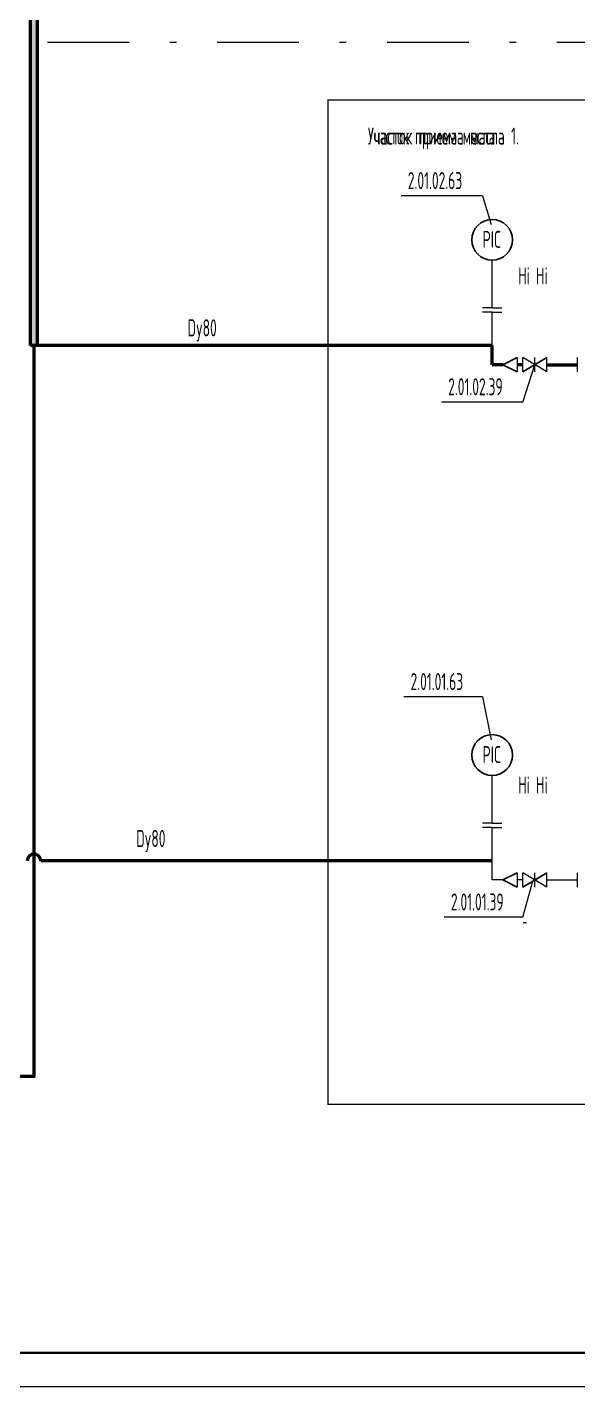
# Model space of a CAD drawing. Header units: millimetres. Extents: x -2281 to 5887, y 0 to 4166.
# Drawn here: x 1166.9 to 1247.8, y 0 to 199.8 of the extents above; entities that cross this region are included whole.
import ezdxf

# ---------------------------------------------------------------- set-up
doc = ezdxf.new("R2010")
doc.units = ezdxf.units.MM
for name, pattern in [('K5LT32776', [0]), ('K5LT32777', [0]), ('K5LT32781', [0]), ('K5LT32782', [0]), ('K5LT32783', [0]), ('K5LT32784', [0]), ('K5LT32791', [24.957505, 11.9988, -5.9994, 0.959904, -5.9994]), ('K5LT32792', [0]), ('K5LT32793', [0]), ('K5LT32795', [0]), ('K5LT32796', [0]), ('K5LT32797', [0]), ('K5LT32800', [24.957505, 11.9988, -5.9994, 0.959904, -5.9994]), ('K5LT32808', [0]), ('K5LT_BASIC', [0]), ('K5LT_THIN', [0])]:
    doc.linetypes.add(name, pattern=pattern)
doc.layers.add('Системный слой', color=7, linetype='Continuous')
doc.styles.add('KTEXTSTYLE', font='GOST_AU.SHX', dxfattribs={"width": 0.96, "height": 5})

# ---------------------------------------------------------------- blocks, each defined once
blk = doc.blocks.new('U809')
at = {"layer": 'Системный слой', "color": 7, "linetype": 'K5LT_THIN', "lineweight": 13}
for q in [(1241.46, 150.2), (1227.72, 144.71)]:
    blk.add_line((1239.71, 144.71), q, dxfattribs=at)
at = {"layer": 'Системный слой', "color": 7, "insert": (1228.72, 148.21), "char_height": 2.5, "attachment_point": 1, "style": 'KTEXTSTYLE'}
blk.add_mtext('\\H3.5;\\W0.965;\\Q15;\\Q0;\\W0.715;\\H2.50;2.01.02.39', dxfattribs=at)
blk = doc.blocks.new('U810')
at = {"layer": 'Системный слой', "color": 7, "linetype": 'K5LT_THIN', "lineweight": 13}
for q in [(1221.79, 175), (1235.06, 170.8)]:
    blk.add_line((1233.78, 175), q, dxfattribs=at)
at = {"layer": 'Системный слой', "color": 7, "insert": (1222.79, 178.5), "char_height": 2.5, "attachment_point": 1, "style": 'KTEXTSTYLE'}
blk.add_mtext('\\H3.5;\\W0.965;\\Q15;\\Q0;\\W0.715;\\H2.50;2.01.02.63', dxfattribs=at)
blk = doc.blocks.new('U820')
at = {"layer": 'Системный слой', "color": 7, "linetype": 'K5LT_THIN', "lineweight": 13}
for q in [(1241.17, 74.3), (1228.12, 69)]:
    blk.add_line((1239.71, 69), q, dxfattribs=at)
at = {"layer": 'Системный слой', "color": 7, "insert": (1229.12, 72.5), "char_height": 2.5, "attachment_point": 1, "style": 'KTEXTSTYLE'}
blk.add_mtext('\\H3.5;\\W0.965;\\Q15;\\Q0;\\W0.715;\\H2.50;2.01.01.39', dxfattribs=at)
blk = doc.blocks.new('U823')
at = {"layer": 'Системный слой', "color": 7, "linetype": 'K5LT_THIN', "lineweight": 13}
for q in [(1222.19, 101.38), (1235.06, 95.09)]:
    blk.add_line((1233.78, 101.38), q, dxfattribs=at)
at = {"layer": 'Системный слой', "color": 7, "insert": (1223.19, 104.88), "char_height": 2.5, "attachment_point": 1, "style": 'KTEXTSTYLE'}
blk.add_mtext('\\H3.5;\\W0.965;\\Q15;\\Q0;\\W0.715;\\H2.50;2.01.01.63', dxfattribs=at)
blk = doc.blocks.new('U902')
at = {"layer": 'Системный слой', "color": 7, "linetype": 'K5LT_THIN', "lineweight": 13}
for q in [(1241.46, 150.2), (1227.72, 144.71)]:
    blk.add_line((1239.71, 144.71), q, dxfattribs=at)
at = {"layer": 'Системный слой', "color": 7, "insert": (1228.72, 148.21), "char_height": 2.5, "attachment_point": 1, "style": 'KTEXTSTYLE'}
blk.add_mtext('\\H3.5;\\W0.965;\\Q15;\\Q0;\\W0.715;\\H2.50;2.01.02.39', dxfattribs=at)
blk = doc.blocks.new('U903')
at = {"layer": 'Системный слой', "color": 7, "linetype": 'K5LT_THIN', "lineweight": 13}
for q in [(1221.79, 175), (1235.06, 170.8)]:
    blk.add_line((1233.78, 175), q, dxfattribs=at)
at = {"layer": 'Системный слой', "color": 7, "insert": (1222.79, 178.5), "char_height": 2.5, "attachment_point": 1, "style": 'KTEXTSTYLE'}
blk.add_mtext('\\H3.5;\\W0.965;\\Q15;\\Q0;\\W0.715;\\H2.50;2.01.02.63', dxfattribs=at)
blk = doc.blocks.new('U913')
at = {"layer": 'Системный слой', "color": 7, "linetype": 'K5LT_THIN', "lineweight": 13}
for q in [(1241.17, 74.3), (1228.12, 69)]:
    blk.add_line((1239.71, 69), q, dxfattribs=at)
at = {"layer": 'Системный слой', "color": 7, "insert": (1229.12, 72.5), "char_height": 2.5, "attachment_point": 1, "style": 'KTEXTSTYLE'}
blk.add_mtext('\\H3.5;\\W0.965;\\Q15;\\Q0;\\W0.715;\\H2.50;2.01.01.39', dxfattribs=at)
blk = doc.blocks.new('U916')
at = {"layer": 'Системный слой', "color": 7, "linetype": 'K5LT_THIN', "lineweight": 13}
for q in [(1222.19, 101.38), (1235.06, 95.09)]:
    blk.add_line((1233.78, 101.38), q, dxfattribs=at)
at = {"layer": 'Системный слой', "color": 7, "insert": (1223.19, 104.88), "char_height": 2.5, "attachment_point": 1, "style": 'KTEXTSTYLE'}
blk.add_mtext('\\H3.5;\\W0.965;\\Q15;\\Q0;\\W0.715;\\H2.50;2.01.01.63', dxfattribs=at)

msp = doc.modelspace()

# ---------------------------------------------------------------- hatches: boundary and pattern name
at = {"layer": 'Системный слой', "true_color": 0xcc99ff}
h = msp.add_hatch(color=191, dxfattribs=at)
h.paths.add_polyline_path([(1168.35503, 197.55695), (1168.35504, 222.17715), (1168.24054, 222.23284), (1168.11998, 222.27375), (1167.99523, 222.29923), (1167.86828, 222.30888), (1167.74112, 222.30255), (1167.61575, 222.28033), (1167.49416, 222.24258), (1167.37825, 222.1899), (1167.35504, 222.17714), (1167.35504, 197.55695)])
h.paths.add_polyline_path([(1168.35504, 222.17715), (1168.35505, 341.20807), (1168.24147, 341.2656), (1168.12158, 341.30845), (1167.99726, 341.33594), (1167.87048, 341.34764), (1167.74324, 341.34335), (1167.61753, 341.32316), (1167.49534, 341.28738), (1167.3786, 341.23657), (1167.35505, 341.22412), (1167.35504, 222.17714), (1167.46953, 222.23284), (1167.5901, 222.27375), (1167.71484, 222.29923), (1167.8418, 222.30888), (1167.96896, 222.30255), (1168.09433, 222.28033), (1168.21592, 222.24259), (1168.33183, 222.1899)])
h.paths.add_polyline_path([(1167.35505, 354.30127), (1167.35505, 341.22412), (1167.47042, 341.27798), (1167.59162, 341.31696), (1167.71676, 341.34044), (1167.84385, 341.34806), (1167.97089, 341.3397), (1168.09589, 341.31549), (1168.21687, 341.2758), (1168.33192, 341.22127), (1168.35505, 341.20807), (1168.35507, 461.42428), (1168.24149, 461.48181), (1168.1216, 461.52467), (1167.99728, 461.55216), (1167.8705, 461.56385), (1167.74325, 461.55958), (1167.61754, 461.53939), (1167.49536, 461.50361), (1167.37861, 461.4528), (1167.35506, 461.44034)])
h.paths.add_polyline_path([(1167.35506, 472.73201), (1167.35506, 461.44034), (1167.47043, 461.4942), (1167.59163, 461.53318), (1167.71677, 461.55666), (1167.84386, 461.56428), (1167.9709, 461.55592), (1168.0959, 461.5317), (1168.21688, 461.49202), (1168.33193, 461.43748), (1168.35507, 461.42428), (1168.35507, 472.73201)])
msp.add_hatch(color=191, dxfattribs=at).paths.add_polyline_path([(1168.35503, 153.00093), (1168.35503, 197.55695), (1167.35504, 197.55695), (1167.35504, 153.00093)])

# ---------------------------------------------------------------- linework, layer by layer
at = {"color": 5, "linetype": 'K5LT_BASIC', "lineweight": 35, "true_color": 0x0000ff}
msp.add_line((1677, 5), (861, 5), dxfattribs=at)
at = {"color": 7, "linetype": 'K5LT_THIN', "lineweight": 13}
msp.add_line((1682, 0), (841, 0), dxfattribs=at)
at = {"layer": 'Системный слой', "color": 200, "linetype": 'K5LT32784', "lineweight": 50, "true_color": 0xbf00ff}
for p, q in [((1167.35504, 153.00093), (1167.35506, 472.73201)), ((1168.35503, 153.00093), (1168.35507, 472.73201))]:
    msp.add_line(p, q, dxfattribs=at)
at = {"layer": 'Системный слой', "color": 211, "linetype": 'K5LT32791', "lineweight": 18, "true_color": 0xff7fff}
msp.add_line((1306.60495, 197.55695), (992.78034, 197.55695), dxfattribs=at)
msp.add_line((1306.60495, 197.55695), (992.78034, 197.55695), dxfattribs=at)
at = {"layer": 'Системный слой', "color": 7, "linetype": 'K5LT32776', "lineweight": 18}
for p, q in [((1235.18193, 158.54802), (1235.18193, 165.54802)), ((1235.18193, 158.54802), (1235.18193, 165.54802)), ((1235.18193, 158.54802), (1233.78193, 158.54802)), ((1235.18193, 158.54802), (1233.78193, 158.54802)), ((1235.18193, 157.90093), (1233.78193, 157.90093)), ((1235.18193, 157.90093), (1233.78193, 157.90093)), ((1235.18193, 158.54802), (1236.58193, 158.54802)), ((1235.18193, 158.54802), (1236.58193, 158.54802)), ((1235.18193, 153.00093), (1235.18193, 157.90093)), ((1235.18193, 157.90093), (1236.58193, 157.90093)), ((1235.18193, 153.00093), (1235.18193, 157.90093)), ((1235.18193, 157.90093), (1236.58193, 157.90093)), ((1235.18193, 82.83505), (1235.18193, 89.83505)), ((1235.18193, 82.83505), (1235.18193, 89.83505)), ((1235.18193, 82.83505), (1233.78193, 82.83505)), ((1235.18193, 82.83505), (1233.78193, 82.83505)), ((1235.18193, 82.18796), (1233.78193, 82.18796)), ((1235.18193, 82.18796), (1233.78193, 82.18796)), ((1235.18193, 82.83505), (1236.58193, 82.83505)), ((1235.18193, 82.83505), (1236.58193, 82.83505)), ((1235.18193, 77.28796), (1235.18193, 82.18796)), ((1235.18193, 82.18796), (1236.58193, 82.18796)), ((1235.18193, 77.28796), (1235.18193, 82.18796)), ((1235.18193, 82.18796), (1236.58193, 82.18796))]:
    msp.add_line(p, q, dxfattribs=at)
at = {"layer": 'Системный слой', "color": 191, "linetype": 'K5LT32781', "lineweight": 50, "true_color": 0xbf7fff}
for p, q in [((1235.18193, 153.00093), (1167.35504, 153.00093)), ((1167.85504, 153.00093), (1167.85504, 75.28781)), ((1235.18193, 150.20093), (1235.18193, 153.00093)), ((1236.7299, 150.20093), (1235.18193, 150.20093)), ((1239.70816, 150.20093), (1238.85298, 150.20093)), ((1243.20816, 150.20093), (1247.73438, 150.20093)), ((1167.85504, 75.28781), (1167.85504, 45.64119)), ((1007.68296, 45.64134), (1168.00782, 45.64134))]:
    msp.add_line(p, q, dxfattribs=at)
at = {"layer": 'Системный слой', "color": 200, "linetype": 'K5LT32808', "lineweight": 35, "true_color": 0xbf00ff}
for p, q in [((1167.85504, 152.47022), (1167.85504, 78.96742)), ((1235.18193, 153.00093), (1174.67504, 153.00093)), ((1007.68296, 45.64134), (1168.00782, 45.64134))]:
    msp.add_line(p, q, dxfattribs=at)
at = {"layer": 'Системный слой', "color": 191, "linetype": 'K5LT32797', "lineweight": 35, "true_color": 0xbf7fff}
for p, q in [((1235.18193, 150.20093), (1235.18193, 153.00093)), ((1236.7299, 150.20093), (1235.18193, 150.20093))]:
    msp.add_line(p, q, dxfattribs=at)
at = {"layer": 'Системный слой', "color": 191, "linetype": 'K5LT32796', "lineweight": 25, "true_color": 0xbf7fff}
for p, q in [((1236.7299, 150.20093), (1238.85298, 151.25093)), ((1236.7299, 150.20093), (1238.85298, 151.25093)), ((1238.85298, 149.15093), (1236.7299, 150.20093)), ((1238.85298, 149.15093), (1236.7299, 150.20093)), ((1243.20816, 151.25093), (1239.70816, 149.15093)), ((1243.20816, 151.25093), (1239.70816, 149.15093)), ((1236.7299, 74.48796), (1238.85298, 75.53796)), ((1236.7299, 74.48796), (1238.85298, 75.53796)), ((1238.85298, 73.43796), (1236.7299, 74.48796)), ((1238.85298, 73.43796), (1236.7299, 74.48796)), ((1243.20816, 75.53796), (1239.70816, 73.43796)), ((1243.20816, 75.53796), (1239.70816, 73.43796))]:
    msp.add_line(p, q, dxfattribs=at)
at = {"layer": 'Системный слой', "color": 191, "linetype": 'K5LT32795', "lineweight": 18, "true_color": 0xbf7fff}
for p, q in [((1238.85298, 151.25093), (1238.85298, 149.15093)), ((1238.85298, 151.25093), (1238.85298, 149.15093)), ((1239.70816, 150.20093), (1238.85298, 150.20093)), ((1239.70816, 149.15093), (1239.70816, 151.25093)), ((1243.20816, 149.15093), (1239.70816, 151.25093)), ((1239.70816, 149.15093), (1239.70816, 151.25093)), ((1243.20816, 149.15093), (1239.70816, 151.25093)), ((1241.45816, 149.15093), (1241.45816, 151.25093)), ((1241.45816, 149.15093), (1241.45816, 151.25093)), ((1243.20816, 149.15093), (1243.20816, 151.25093)), ((1243.20816, 149.15093), (1243.20816, 151.25093)), ((1243.20816, 150.20093), (1247.73438, 150.20093)), ((1247.73438, 149.15093), (1247.73438, 151.25093)), ((1247.73438, 149.15093), (1247.73438, 151.25093)), ((1238.85298, 75.53796), (1238.85298, 73.43796)), ((1238.85298, 75.53796), (1238.85298, 73.43796)), ((1239.70816, 74.48796), (1238.85298, 74.48796)), ((1239.70816, 74.48796), (1238.85298, 74.48796)), ((1239.70816, 73.43796), (1239.70816, 75.53796)), ((1243.20816, 73.43796), (1239.70816, 75.53796)), ((1239.70816, 73.43796), (1239.70816, 75.53796)), ((1243.20816, 73.43796), (1239.70816, 75.53796)), ((1241.45816, 73.43796), (1241.45816, 75.53796)), ((1241.45816, 73.43796), (1241.45816, 75.53796)), ((1243.20816, 73.43796), (1243.20816, 75.53796)), ((1243.20816, 73.43796), (1243.20816, 75.53796)), ((1243.20816, 74.48796), (1247.73438, 74.48796)), ((1243.20816, 74.48796), (1247.73438, 74.48796)), ((1247.73438, 73.43796), (1247.73438, 75.53796)), ((1247.73438, 73.43796), (1247.73438, 75.53796))]:
    msp.add_line(p, q, dxfattribs=at)
at = {"layer": 'Системный слой', "color": 6, "linetype": 'K5LT32792', "lineweight": 18, "true_color": 0xff00ff}
msp.add_line((1235.18193, 77.28796), (1168.85504, 77.28796), dxfattribs=at)
at = {"layer": 'Системный слой', "color": 211, "linetype": 'K5LT32783', "lineweight": 50, "true_color": 0xff7fff}
msp.add_line((1235.18193, 77.28796), (1168.85504, 77.28796), dxfattribs=at)
at = {"layer": 'Системный слой', "color": 211, "linetype": 'K5LT32793', "lineweight": 18, "true_color": 0xff7fff}
for p, q in [((1235.18193, 74.48796), (1235.18193, 77.28796)), ((1235.18193, 74.48796), (1235.18193, 77.28796)), ((1236.7299, 74.48796), (1235.18193, 74.48796)), ((1236.7299, 74.48796), (1235.18193, 74.48796))]:
    msp.add_line(p, q, dxfattribs=at)
at = {"layer": 'Системный слой', "color": 7, "linetype": 'K5LT32782', "lineweight": 0}
msp.add_line((1240.23264, 68.17031), (1239.73264, 68.17031), dxfattribs=at)
msp.add_line((1240.23264, 68.17031), (1239.73264, 68.17031), dxfattribs=at)
at = {"layer": 'Системный слой', "color": 191, "linetype": 'K5LT32800', "true_color": 0xbf7fff, "const_width": 0.18}
msp.add_lwpolyline([(1388.91989, 41.49893), (1211.06188, 41.49893), (1211.06188, 189.10484), (1388.63108, 189.10484)], close=True, dxfattribs=at)
msp.add_lwpolyline([(1388.91989, 41.49893), (1211.06188, 41.49893), (1211.06188, 189.10484), (1388.63108, 189.10484)], close=True, dxfattribs=at)
at = {"layer": 'Системный слой', "color": 7, "linetype": 'K5LT32777', "lineweight": 25}
for centre in [(1235.18193, 168.54802), (1235.18193, 168.54802), (1235.18193, 92.83505), (1235.18193, 92.83505)]:
    msp.add_circle(centre, 3, dxfattribs=at)
at = {"layer": 'Системный слой', "color": 211, "linetype": 'K5LT32783', "lineweight": 50, "true_color": 0xff7fff}
msp.add_arc((1167.85504, 77.28796), 1, 0, 180, dxfattribs=at)

# ---------------------------------------------------------------- block references
at = {"layer": 'Системный слой'}
for name in ['U810', 'U903', 'U809', 'U902', 'U823', 'U916', 'U820', 'U913']:
    msp.add_blockref(name, (0, 0), dxfattribs=at)

# ---------------------------------------------------------------- texts
at = {"layer": 'Системный слой', "color": 7, "char_height": 2.5, "attachment_point": 1, "style": 'KTEXTSTYLE'}
for s, insert in [('\\H3.5;\\W0.965;\\Q15;\\Q0;\\W0.665;\\H2.50;Участок приема масла', (1216.93323, 185.04802)), ('\\H3.5;\\W0.965;\\Q15;\\Q0;\\W0.715;\\H2.50;Участок приема масла 1.', (1216.93323, 185.04802)), ('\\H3.5;\\W0.965;\\Q15;\\Q0;\\W0.715;\\H2.50;PIC', (1233.79262, 169.86707)), ('\\H3.5;\\W0.965;\\Q15;\\Q0;\\W0.715;\\H2.50;Hi Hi', (1239.01076, 164.50089)), ('\\H3.5;\\W0.965;\\Q15;\\Q0;\\W0.715;\\H2.50;Dy80', (1190.41664, 156.86415)), ('\\H3.5;\\W0.965;\\Q15;\\Q0;\\W0.715;\\H2.50;Dy80', (1190.41664, 156.86415)), ('\\H3.5;\\W0.965;\\Q15;\\Q0;\\W0.715;\\H2.50;PIC', (1233.79262, 94.1541)), ('\\H3.5;\\W0.965;\\Q15;\\Q0;\\W0.715;\\H2.50;Hi Hi', (1239.01076, 89.67163)), ('\\H3.5;\\W0.965;\\Q15;\\Q0;\\W0.715;\\H2.50;Dy80', (1182.88109, 81.82429)), ('\\H3.5;\\W0.965;\\Q15;\\Q0;\\W0.715;\\H2.50;Dy80', (1182.88109, 81.82429))]:
    msp.add_mtext(s, dxfattribs=dict(at, insert=insert))

doc.saveas('drawing.dxf')
